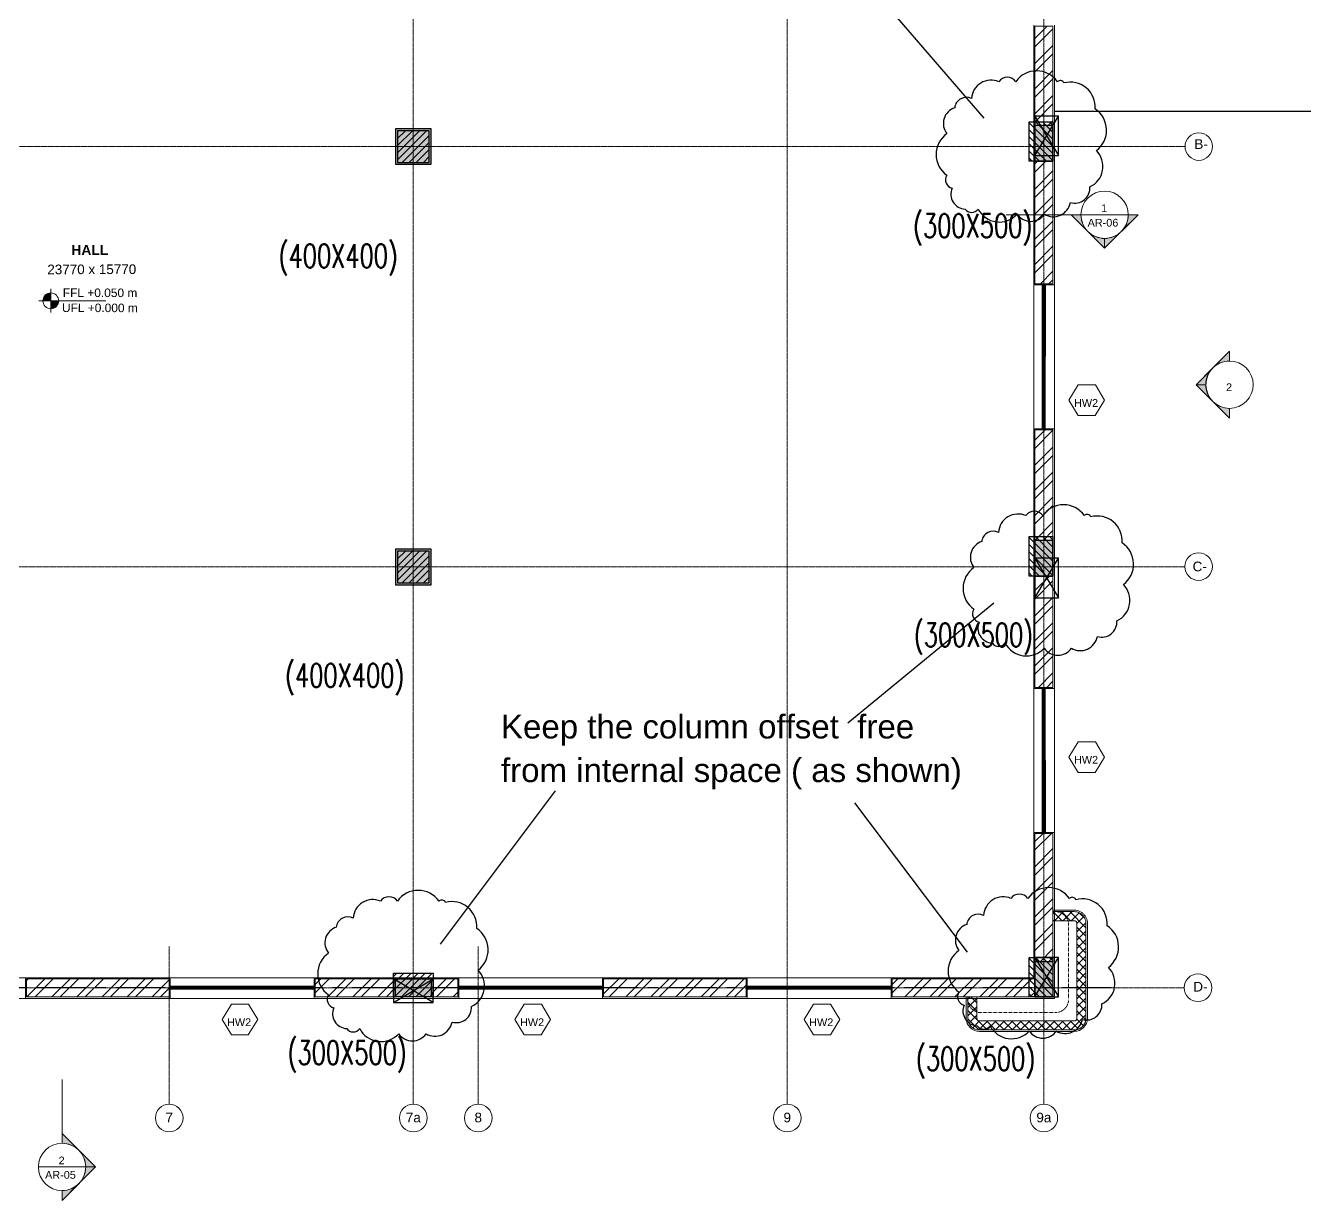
# Model space of a CAD drawing. Header units: millimetres. Extents: x 2659630 to 6742168, y -2425387 to -732288.
# Drawn here: x 3951594 to 3967816, y -1171963 to -1157069 of the extents above; entities that cross this region are included whole.
import ezdxf
from ezdxf.enums import TextEntityAlignment as Align

# ---------------------------------------------------------------- set-up
doc = ezdxf.new("R2010")
doc.units = ezdxf.units.MM
for name, pattern in [('CENTER', [2, 1.25, -0.25, 0.25, -0.25]), ('Grid Line', [22.225, 12.7, -3.175, 3.175, -3.175]), ('Overhead', [3.96875, 2.38125, -1.5875])]:
    doc.linetypes.add(name, pattern=pattern)
for name, color, linetype, lineweight in [('A-ANNO-DIMS', 211, 'Continuous', 9), ('A-AREA-IDEN', 2, 'Continuous', 9), ('A-DETL-THIN', 151, 'Continuous', 18), ('A-FLOR-OVHD', 1, 'Overhead', 18), ('A-GENM', 13, 'Continuous', 18), ('A-GLAZ', 151, 'Continuous', 9), ('A-GLAZ-IDEN', 152, 'Continuous', 9), ('A-GRID-MODE', 80, 'Continuous', 0), ('A-hatch', 253, 'Continuous', 0), ('A-PLASTER', 50, 'Continuous', 0), ('A-WALL', 113, 'Continuous', 9), ('A-WALL-PATT', 111, 'Continuous', 0), ('G-ANNO-DIMS', 111, 'Continuous', 9), ('G-ANNO-SYMB', 111, 'Continuous', 9), ('licensing text', 7, 'Continuous', 5), ('S-GRID', 1, 'Continuous', 9)]:
    doc.layers.add(name, color=color, linetype=linetype, lineweight=lineweight)
for name, color, linetype in [('A-LINE 08', 8, 'Continuous'), ('A-RCC LINE', 6, 'Continuous'), ('REVISION CLOUD', 7, 'Continuous'), ('S-COLUMN', 1, 'Continuous'), ('S-COLUMN HATCH', 8, 'Continuous'), ('S-COLUMN NO', 2, 'Continuous'), ('S-COLUMN SIZES', 2, 'Continuous'), ('S-GRIDE LINE', 8, 'CENTER')]:
    doc.layers.add(name, color=color, linetype=linetype)
doc.layers.get('A-ANNO-DIMS').off()
doc.styles.add('Arial', font='arial.ttf', dxfattribs={"height": 123})
doc.styles.add('Arial_1', font='arial.ttf', dxfattribs={"height": 98.353293})
doc.styles.add('Arial_2', font='arial.ttf', dxfattribs={"height": 121.981135})
doc.styles.add('Arial_5', font='arial.ttf', dxfattribs={"height": 108.188623})
doc.styles.add('Arial_B', font='arialbd.ttf', dxfattribs={"height": 125.853552})
doc.styles.add('ROMANS', font='r.shx', dxfattribs={"width": 0.7})
pattern_1 = [(45, (3771155.87, -1322788.62), (-159.09903, 159.09903), []), (45, (3771261.93, -1322788.62), (-159.09903, 159.09903), [])]

# ---------------------------------------------------------------- blocks, each defined once
blk = doc.blocks.new('WINDW-HW2-1850X2950-PLN')
at = {"layer": 'A-GLAZ'}
for p, q in [((37, 40), (12, 40)), ((37, 0), (12, 0)), ((14, 38), (21, 38)), ((14, 22), (14, 38)), ((21, 22), (14, 22)), ((21, 18), (14, 18)), ((14, 18), (14, 2)), ((14, 2), (21, 2)), ((21, 38), (21, 22)), ((21, 2), (21, 18)), ((23, 35), (23, 10)), ((23, 30), (31, 30)), ((23, 10), (31, 10)), ((25, 34), (24, 34)), ((25, 6), (24, 6)), ((35, 35), (25, 34)), ((25, 32), (25, 34)), ((35, 32), (25, 32)), ((25, 8), (25, 6)), ((35, 8), (25, 8)), ((35, 6), (25, 6)), ((26, 37), (27, 37)), ((26, 4), (27, 4)), ((27, 38), (35, 38)), ((27, 37), (27, 38)), ((27, 37), (35, 37)), ((27, 4), (27, 2)), ((27, 4), (35, 4)), ((27, 2), (35, 2)), ((31, 10), (31, 30)), ((33, 29), (33, 11)), ((33, 29), (35, 29)), ((33, 11), (35, 11)), ((35, 38), (35, 32)), ((35, 29), (35, 25)), ((35, 25), (37, 25)), ((35, 15), (37, 15)), ((35, 11), (35, 15)), ((35, 2), (35, 8)), ((37, 40), (87, 40)), ((37, 0), (37, 40)), ((37, 25), (37, 40)), ((37, 15), (37, 0)), ((87, 0), (37, 0)), ((40, 38), (40, 3)), ((45, 38), (40, 38)), ((40, 3), (45, 3)), ((45, 25), (45, 38)), ((52, 25), (45, 25)), ((45, 15), (52, 15)), ((45, 3), (45, 15)), ((86, 38), (47, 38)), ((47, 38), (47, 28)), ((47, 28), (55, 28)), ((47, 13), (47, 3)), ((55, 13), (47, 13)), ((47, 3), (86, 3)), ((52, 15), (52, 25)), ((55, 28), (55, 13)), ((55, 28), (85, 28)), ((85, 12), (55, 13)), ((85, 28), (95, 27)), ((85, 12), (85, 28)), ((95, 12), (85, 12)), ((95, 29), (86, 38)), ((86, 3), (95, 11)), ((1763, 41), (87, 40)), ((87, 40), (97, 30)), ((87, 15), (87, 25)), ((87, 25), (87, 15)), ((97, 25), (87, 25)), ((87, 15), (97, 15)), ((97, 10), (87, 0)), ((87, 0), (1763, 1)), ((89, 15), (1763, 16)), ((95, 27), (95, 29)), ((95, 11), (95, 12)), ((97, 30), (1753, 31)), ((97, 30), (97, 25)), ((1763, 26), (97, 25)), ((97, 15), (97, 10)), ((97, 10), (1753, 11)), ((1763, 41), (1753, 31)), ((1753, 31), (1753, 26)), ((1753, 26), (1763, 26)), ((1753, 16), (1753, 11)), ((1763, 16), (1753, 16)), ((1753, 11), (1763, 1)), ((1755, 30), (1764, 39)), ((1755, 29), (1755, 30)), ((1765, 29), (1755, 29)), ((1755, 14), (1765, 14)), ((1755, 12), (1755, 14)), ((1764, 4), (1755, 12)), ((1813, 42), (1763, 41)), ((1763, 16), (1763, 26)), ((1763, 26), (1763, 16)), ((1763, 1), (1813, 2)), ((1764, 39), (1803, 39)), ((1803, 4), (1764, 4)), ((1765, 14), (1765, 29)), ((1795, 29), (1765, 29)), ((1765, 14), (1795, 14)), ((1795, 29), (1795, 14)), ((1803, 29), (1795, 29)), ((1795, 14), (1803, 14)), ((1798, 27), (1805, 27)), ((1798, 17), (1798, 27)), ((1805, 17), (1798, 17)), ((1803, 39), (1803, 29)), ((1803, 14), (1803, 4)), ((1805, 39), (1810, 39)), ((1805, 27), (1805, 39)), ((1805, 4), (1805, 17)), ((1810, 4), (1805, 4)), ((1810, 39), (1810, 4)), ((1813, 2), (1813, 42)), ((1813, 41), (1838, 41)), ((1813, 26), (1813, 41)), ((1815, 26), (1813, 26)), ((1815, 17), (1813, 17)), ((1813, 17), (1813, 2)), ((1813, 2), (1838, 2)), ((1815, 39), (1815, 33)), ((1823, 39), (1815, 39)), ((1823, 38), (1815, 38)), ((1815, 36), (1825, 36)), ((1815, 33), (1825, 33)), ((1815, 30), (1815, 26)), ((1817, 30), (1815, 30)), ((1815, 13), (1815, 17)), ((1817, 13), (1815, 13)), ((1815, 10), (1825, 10)), ((1815, 4), (1815, 10)), ((1815, 7), (1825, 7)), ((1823, 5), (1815, 5)), ((1823, 4), (1815, 4)), ((1817, 30), (1817, 13)), ((1819, 12), (1819, 31)), ((1827, 31), (1819, 31)), ((1827, 12), (1819, 12)), ((1823, 38), (1823, 39)), ((1824, 38), (1823, 38)), ((1824, 5), (1823, 5)), ((1823, 5), (1823, 4)), ((1825, 36), (1826, 36)), ((1825, 33), (1825, 36)), ((1825, 10), (1825, 7)), ((1825, 7), (1826, 7)), ((1827, 37), (1827, 12)), ((1829, 39), (1829, 24)), ((1836, 39), (1829, 39)), ((1829, 24), (1836, 24)), ((1829, 19), (1836, 19)), ((1829, 4), (1829, 19)), ((1836, 4), (1829, 4)), ((1836, 24), (1836, 39)), ((1836, 19), (1836, 4))]:
    blk.add_line(p, q, dxfattribs=at)
for centre, start, end in [((24, 36), 4.1038, 288.3263), ((24, 4), 71.6737, 355.8962), ((1826, 38), 251.6737, 175.8962), ((1826, 5), 184.1038, 108.3263)]:
    blk.add_arc(centre, 2, start, end, dxfattribs=at)
blk = doc.blocks.new('Grid - M_Grid Head - Circle-24584-GROUND FLOOR PLAN-01')
at = {"layer": 'A-GRID-MODE'}
blk.add_circle((0, 0), 3.5, dxfattribs=at)
blk = doc.blocks.new('Spot Elevations - M_Spot Elevation - Target Filled-23738-GROUND FLOOR PLAN-01')
at = {"layer": 'G-ANNO-DIMS'}
h = blk.add_hatch(color=256, dxfattribs=at)
edge = h.paths.add_edge_path(flags=0)
edge.add_line((0, 0), (-2, 0))
edge.add_arc((0, 0), 2, 90, 180, ccw=False)
edge.add_line((0, 2), (0, 0))
h = blk.add_hatch(color=256, dxfattribs=at)
edge = h.paths.add_edge_path(flags=0)
edge.add_line((0, 0), (2, 0))
edge.add_arc((0, 0), 2, 270, 360, ccw=False)
edge.add_line((0, -2), (0, 0))
for p, q in [((-3, 0), (14, 0)), ((0, -3), (0, 3))]:
    blk.add_line(p, q, dxfattribs=at)
blk.add_circle((0, 0), 2, dxfattribs=at)
blk = doc.blocks.new('A$C2D2C472C')
at = {"layer": 'A-WALL-PATT'}
h = blk.add_hatch(dxfattribs=at)
h.set_pattern_fill('ANSI37', color=256, scale=600, style=0)
h.set_pattern_definition([(45, (-102930.5, -114895.04), (-53.03301, 53.03301), []), (135, (-102930.5, -114895.04), (-53.03301, -53.03301), [])])
edge = h.paths.add_edge_path()
edge.add_line((945, 1920), (945, 2190))
edge.add_arc((910, 2190), 35, 359.9997, 449.9997)
edge.add_line((910, 2225), (207, 2225))
edge.add_arc((206, 2190), 34.8, 89.6479, 180.3515)
edge.add_line((172, 2190), (172, 990))
edge.add_arc((206, 990), 34.9, 179.8778, 270.1222)
edge.add_line((207, 955), (480, 955))
edge.add_line((480, 955), (480, 840))
edge.add_line((480, 840), (207, 840))
edge.add_arc((206, 990), 150, 192.8759, 270.0054, ccw=False)
edge.add_line((60, 956), (60, 2190))
edge.add_arc((204, 2196), 144, 89.0594, 182.2702, ccw=False)
edge.add_arc((117, -14981489), 14983828, 89.9969678, 89.9996576, ccw=False)
edge.add_arc((910, 2190), 150, 45.0021, 89.9973, ccw=False)
edge.add_arc((910, 2190), 150, -0.0027, 45.0021, ccw=False)
edge.add_line((1060, 2190), (1060, 1920))
edge.add_line((1060, 1920), (945, 1920))
at = {"layer": 'A-DETL-THIN'}
for p, q in [((480, 1920), (480, 1470)), ((710, 1920), (480, 1920))]:
    blk.add_line(p, q, dxfattribs=at)
at = {"layer": 'A-FLOR-OVHD'}
blk.add_lwpolyline([(1060, 1920, 0.457355), (890, 2120), (450, 2120, 0.414214), (280, 1950), (280, 1010, 0.414214), (450, 840), (480, 840), (480, 1920), (1060, 1920)], format="xyb", close=True, dxfattribs=at)
at = {"layer": 'A-GENM'}
for centre, start, end in [((207, 2190, 0), 89.9997, 179.9997), ((207, 990, 0), 179.9997, 192.8569), ((207, 990, 0), 192.8569, 205.714), ((207, 990, 0), 205.714, 218.5711), ((207, 990, 0), 218.5711, 231.4283), ((207, 990, 0), 231.4283, 244.2854), ((207, 990, 0), 244.2854, 269.9997)]:
    blk.add_arc(centre, 170, start, end, dxfattribs=at)
at = {"layer": 'A-PLASTER'}
for p, q in [((910, 2360, 0), (207, 2360, 0)), ((37, 2190, 0), (37, 990, 0)), ((1080, 1920), (1080, 2190, 0)), ((207, 820, 0), (480, 820, 0))]:
    blk.add_line(p, q, dxfattribs=at)
for centre, start, end in [((207, 2190, 0), 90, 180), ((910, 2190, 0), 359.9997, 89.9997), ((207, 990, 0), 180, 192.8571), ((207, 990, 0), 192.8571, 205.7143), ((207, 990, 0), 205.7143, 218.5714), ((207, 990, 0), 218.5714, 231.4286), ((207, 990, 0), 231.4286, 244.2857), ((207, 990, 0), 244.2857, 270)]:
    blk.add_arc(centre, 170, start, end, dxfattribs=at)
at = {"layer": 'A-WALL'}
blk.add_lwpolyline([(945, 1920), (945, 2190, 0.414213), (910, 2225), (207, 2225, 0.417815), (172, 2190), (172, 990, 0.415463), (207, 955), (480, 955), (480, 840), (207, 840, -0.34985), (60, 956), (60, 2190, -0.430724), (207, 2340, -0.000012), (910, 2340, -0.198891), (1016, 2296, -0.198934), (1060, 2190), (1060, 1920)], format="xyb", close=True, dxfattribs=at)
blk = doc.blocks.new('Section - M_Section Head - Filled-1049-GROUND FLOOR PLAN-01')
at = {"layer": 'G-ANNO-SYMB'}
h = blk.add_hatch(color=256, dxfattribs=at)
edge = h.paths.add_edge_path(flags=0)
edge.add_line((-6, 8.49), (-6, 6))
edge.add_arc((-6, 0), 6, 90, 135)
edge.add_line((-10.24, 4.24), (-6, 8.49))
h = blk.add_hatch(color=256, dxfattribs=at)
edge = h.paths.add_edge_path(flags=0)
edge.add_line((-6, 8.49), (-1.76, 4.24))
edge.add_arc((-6, 0), 6, 45, 90)
edge.add_line((-6, 6), (-6, 8.49))
h = blk.add_hatch(color=256, dxfattribs=at)
edge = h.paths.add_edge_path(flags=0)
edge.add_line((-14.49, 0), (-10.24, 4.24))
edge.add_arc((-6, 0), 6, 135, 180)
edge.add_line((-12, 0), (-14.49, 0))
h = blk.add_hatch(color=256, dxfattribs=at)
edge = h.paths.add_edge_path(flags=0)
edge.add_line((2.49, 0), (0, 0))
edge.add_arc((-6, 0), 6, 360, 405)
edge.add_line((-1.76, 4.24), (2.49, 0))
for p, q in [((-6, 8.49), (-14.49, 0)), ((-6, 8.49), (-10.24, 4.24)), ((-6, 8.49), (2.49, 0)), ((-6, 6), (-6, 8.49)), ((-6, 8.49), (-6, 6)), ((-1.76, 4.24), (-6, 8.49)), ((-10.24, 4.24), (-14.49, 0)), ((2.49, 0), (-1.76, 4.24)), ((-12, 0), (-14.49, 0)), ((-14.49, 0), (-12, 0)), ((0, 0), (2.49, 0)), ((0, 0), (2.49, 0))]:
    blk.add_line(p, q, dxfattribs=at)
for start, end in [(360, 180), (135, 180), (90, 135), (45, 90), (360, 45), (180, 360)]:
    blk.add_arc((-6, 0), 6, start, end, dxfattribs=at)
blk = doc.blocks.new('A$C58691ABB')
at = {"layer": 'A-WALL-PATT'}
h = blk.add_hatch(dxfattribs=at)
h.set_pattern_fill('ANSI37', color=256, scale=600, style=0)
h.set_pattern_definition([(45, (0, 0), (-53.033, 53.033), []), (135, (0, 0), (-53.033, -53.033), [])])
edge = h.paths.add_edge_path()
edge.add_arc((1478, 739), 35, 270, 340.2721, ccw=False)
edge.add_line((1478, 704), (280, 704))
edge.add_arc((280, 739), 34.4, 179.0016, 270.999, ccw=False)
edge.add_line((245, 739), (245, 1009))
edge.add_line((245, 1009), (130, 1009))
edge.add_line((130, 1009), (130, 759))
edge.add_arc((281, 741), 152, 173.1849, 269.6626)
edge.add_line((280, 589), (1478, 589))
edge.add_arc((1480, 737), 148, 269.2941, 363.5102)
edge.add_line((1628, 746), (1628, 1959))
edge.add_arc((1477, 1936), 153, 8.6483, 85.778)
edge.add_line((1488, 2089), (1208, 2089))
edge.add_line((1208, 2089), (1208, 2109))
edge.add_line((1208, 2109), (1208, 1974))
edge.add_line((1208, 1974), (1486, 1973))
edge.add_arc((1478, 1939), 35, 2.7749, 77.2302, ccw=False)
edge.add_line((1513, 1941), (1513, 759))
edge.add_arc((1378, 752), 135, -10.4603, 3.0704, ccw=False)
at = {"layer": 'A-FLOR-OVHD'}
blk.add_lwpolyline([(128, 1009, 0.457418), (298, 809), (1238, 809, 0.414214), (1408, 979), (1408, 1919, 0.414214), (1238, 2089), (1208, 2089), (1208, 1009), (128, 1009)], format="xyb", close=True, dxfattribs=at)
at = {"layer": 'A-GENM'}
for p, q in [((1208, 2089), (1478, 2089)), ((1628, 1939), (1628, 739)), ((128, 759), (128, 1009)), ((1478, 589), (278, 589))]:
    blk.add_line(p, q, dxfattribs=at)
for centre, start, end in [((1478, 1939), 77.1429, 90), ((1478, 1939), 64.2857, 77.1429), ((1478, 1939), 51.4286, 64.2857), ((1478, 1939), 38.5714, 51.4286), ((1478, 1939), 25.7143, 38.5714), ((1478, 1939), 12.8571, 25.7143), ((1478, 1939), 0, 12.8571), ((278, 739), 180, 270), ((1478, 739), 320.0031, 330), ((1478, 739), 330.0013, 340), ((1478, 739), 340.0007, 350), ((1478, 739), 350.0014, 360), ((1478, 739), 270, 280), ((1478, 739), 280.0014, 290), ((1478, 739), 290.0007, 300), ((1478, 739), 300.0014, 310), ((1478, 739), 310.0037, 320)]:
    blk.add_arc(centre, 150, start, end, dxfattribs=at)
at = {"layer": 'A-PLASTER'}
for p, q in [((1208, 2109), (1208, 2089)), ((1478, 2109), (1208, 2109)), ((1648, 739), (1648, 1939)), ((128, 1009), (108, 1009)), ((108, 1009), (108, 739)), ((278, 569), (1478, 569))]:
    blk.add_line(p, q, dxfattribs=at)
for centre, start, end in [((1478, 1939), 64.2857, 90), ((1478, 1939), 51.4286, 64.2857), ((1478, 1939), 38.5714, 51.4286), ((1478, 1939), 25.7143, 38.5714), ((1478, 1939), 12.8571, 25.7143), ((1478, 1939), 0, 12.8571), ((278, 739), 180, 270), ((1478, 739), 270, 360)]:
    blk.add_arc(centre, 170, start, end, dxfattribs=at)
at = {"layer": 'A-WALL'}
for p, q in [((1478, 2089), (1208, 2089)), ((1208, 2089), (1208, 1974)), ((1208, 1974), (1478, 1974)), ((1513, 1939), (1513, 739)), ((1628, 739), (1628, 1939)), ((243, 1009), (128, 1009)), ((128, 1009), (128, 739)), ((243, 739), (243, 1009)), ((1478, 704), (278, 704)), ((278, 589), (1478, 589))]:
    blk.add_line(p, q, dxfattribs=at)
for centre, radius, start, end in [((1478, 1939), 150, 64.2857, 90), ((1478, 1939), 35, 0, 90), ((1478, 1939), 150, 51.4286, 64.2857), ((1478, 1939), 150, 38.5714, 51.4286), ((1478, 1939), 150, 25.7143, 38.5714), ((1478, 1939), 150, 12.8571, 25.7143), ((1478, 1939), 150, 360, 12.8571), ((278, 739), 150, 180, 270), ((278, 739), 35, 180, 270), ((1478, 739), 150, 270, 360), ((1478, 739), 35, 270, 360)]:
    blk.add_arc(centre, radius, start, end, dxfattribs=at)
blk = doc.blocks.new('A$C060F379A')
at = {"layer": 'S-COLUMN HATCH', "true_color": 0x939598}
h = blk.add_hatch(dxfattribs=at)
h.set_pattern_fill('ANSI31', color=252, scale=20, angle=180)
h.set_pattern_definition([(225, (-3634221.093, 877620.256), (44.9012806, -44.9012806), [])])
h.paths.add_polyline_path([(23106, 13160), (22706, 13160), (22706, 12760), (23106, 12760)])
h = blk.add_hatch(dxfattribs=at)
h.set_pattern_fill('ANSI31', color=252, scale=20, angle=270)
h.set_pattern_definition([(315, (-843910.84, -3637541.33), (44.9012806, 44.9012806), [])])
h.paths.add_polyline_path([(30719, 12775), (30719, 13275), (31019, 13275), (31019, 12775)])
h = blk.add_hatch(dxfattribs=at)
h.set_pattern_fill('ANSI31', color=252, scale=20, angle=270)
h.set_pattern_definition([(315, (-843910.85, -3642801.33), (44.9012806, 44.9012806), [])])
h.paths.add_polyline_path([(30719, 7515), (30719, 8015), (31019, 8015), (31019, 7515)])
h = blk.add_hatch(dxfattribs=at)
h.set_pattern_fill('ANSI31', color=252, scale=20, angle=180)
h.set_pattern_definition([(225, (-3634221.093, 872290.256), (44.9012806, -44.9012806), [])])
h.paths.add_polyline_path([(23106, 7830), (22706, 7830), (22706, 7430), (23106, 7430)])
h = blk.add_hatch(dxfattribs=at)
h.set_pattern_fill('ANSI31', color=252, scale=20, angle=270)
h.set_pattern_definition([(315, (-843910.85, -3648136.33), (44.9012806, 44.9012806), [])])
h.paths.add_polyline_path([(30719, 2180), (30719, 2680), (31019, 2680), (31019, 2180)])
h = blk.add_hatch(dxfattribs=at)
h.set_pattern_fill('ANSI31', color=252, scale=20, angle=180)
h.set_pattern_definition([(225, (-3627660.814, 877110.54), (44.9012806, -44.9012806), [])])
h.paths.add_polyline_path([(22656, 2480), (23156, 2480), (23156, 2180), (22656, 2180)])
at = {"layer": 'S-COLUMN', "color": 1}
for points in [[(23106, 13160), (22706, 13160), (22706, 12760), (23106, 12760)], [(30719, 12775), (30719, 13275), (31019, 13275), (31019, 12775)], [(30719, 7515), (30719, 8015), (31019, 8015), (31019, 7515)], [(23106, 7830), (22706, 7830), (22706, 7430), (23106, 7430)], [(30719, 2180), (30719, 2680), (31019, 2680), (31019, 2180)], [(22656, 2480), (23156, 2480), (23156, 2180), (22656, 2180)]]:
    blk.add_lwpolyline(points, close=True, dxfattribs=at)
at = {"layer": 'S-GRIDE LINE', "ltscale": 500}
blk.add_line((31757, 2295), (820, 2295), dxfattribs=at)
at = {"layer": 'S-COLUMN SIZES', "lineweight": -2, "style": 'ROMANS', "width": 0.7}
for s, p in [('(300X500)', (30002, 11956, 0)), ('(400X400)', (21954, 11574, 0)), ('(300X500)', (30012, 6769, 0)), ('(400X400)', (22036, 6255, 0)), ('(300X500)', (22067, 1473, 0)), ('(300X500)', (30039, 1395, 0))]:
    blk.add_text(s, height=300, dxfattribs=at).set_placement(p, align=Align.MIDDLE_CENTER)

msp = doc.modelspace()

# ---------------------------------------------------------------- hatches: boundary and pattern name
at = {"layer": 'A-hatch', "true_color": 0x939598}
h = msp.add_hatch(color=252, dxfattribs=at)
h.dxf.hatch_style = 1
h.paths.add_polyline_path([(3956737.255, -1158377.246), (3956287.258, -1158377.245), (3956287.257, -1158827.245), (3956737.254, -1158827.247)])
h = msp.add_hatch(color=252, dxfattribs=at)
h.dxf.hatch_style = 1
h.paths.add_polyline_path([(3964625.637, -1158337.247), (3964395.637, -1158337.246), (3964395.634, -1158787.246), (3964515.634, -1158787.247), (3964625.634, -1158787.247)])
h = msp.add_hatch(color=252, dxfattribs=at)
h.dxf.hatch_style = 1
h.paths.add_polyline_path([(3964625.646, -1163597.248), (3964395.646, -1163597.247), (3964395.644, -1164047.247), (3964515.644, -1164047.247), (3964625.644, -1164047.248)])
h = msp.add_hatch(color=252, dxfattribs=at)
h.dxf.hatch_style = 1
h.paths.add_polyline_path([(3956737.255, -1163707.246), (3956287.258, -1163707.245), (3956287.257, -1164157.245), (3956737.254, -1164157.247)])
h = msp.add_hatch(color=252, dxfattribs=at)
h.dxf.hatch_style = 1
h.paths.add_polyline_path([(3964625.607, -1168932.255), (3964395.607, -1168932.254), (3964395.604, -1169382.254), (3964515.604, -1169382.254), (3964625.604, -1169382.255)])
h = msp.add_hatch(color=252, dxfattribs=at)
h.dxf.hatch_style = 1
h.paths.add_polyline_path([(3956287.256, -1169382.207), (3956737.254, -1169382.21), (3956737.255, -1169152.246), (3956287.257, -1169152.245)])
at = {"layer": 'A-WALL-PATT'}
h = msp.add_hatch(dxfattribs=at)
h.set_pattern_fill('ANSI32', color=256, scale=600, angle=360, style=0)
h.set_pattern_definition(pattern_1)
h.paths.add_polyline_path([(3964625.637, -1158337.247), (3964625.637, -1158389.537), (3964625.646, -1158389.537), (3964625.646, -1157074.745), (3964395.646, -1157074.745), (3964395.646, -1158337.247)])
h = msp.add_hatch(dxfattribs=at)
h.set_pattern_fill('ANSI32', color=256, scale=600, angle=360, style=0)
h.set_pattern_definition(pattern_1)
h.paths.add_polyline_path([(3964625.642, -1158787.246), (3964395.642, -1158787.246), (3964395.646, -1159467.441), (3964625.646, -1159467.441)])
h = msp.add_hatch(dxfattribs=at)
h.set_pattern_fill('ANSI32', color=256, scale=600, angle=360, style=0)
h.set_pattern_definition(pattern_1)
h.paths.add_polyline_path([(3964395.646, -1160342.245), (3964625.646, -1160342.245), (3964625.646, -1159467.441), (3964395.646, -1159467.441)])
h.paths.add_polyline_path([(3964625.646, -1162192.245), (3964395.646, -1162192.245), (3964395.646, -1163719.537), (3964395.656, -1163719.537), (3964395.656, -1163597.248), (3964625.646, -1163597.248)])
h = msp.add_hatch(dxfattribs=at)
h.set_pattern_fill('ANSI32', color=256, scale=600, angle=360, style=0)
h.set_pattern_definition(pattern_1)
h.paths.add_polyline_path([(3964395.646, -1165459.746), (3964625.646, -1165459.746), (3964625.651, -1164047.247), (3964395.651, -1164047.247)])
h = msp.add_hatch(dxfattribs=at)
h.set_pattern_fill('ANSI32', color=256, scale=600, angle=360, style=0)
h.set_pattern_definition(pattern_1)
h.paths.add_polyline_path([(3964625.646, -1167309.746), (3964395.646, -1167309.746), (3964395.646, -1168932.254), (3964625.646, -1168932.254)])
h = msp.add_hatch(dxfattribs=at)
h.set_pattern_fill('ANSI32', color=256, scale=600, angle=360, style=0)
h.set_pattern_definition(pattern_1)
h.paths.add_polyline_path([(3953415.646, -1169152.246), (3953415.646, -1169382.246), (3951605.646, -1169382.246), (3951605.646, -1169152.246)])
h = msp.add_hatch(dxfattribs=at)
h.set_pattern_fill('ANSI32', color=256, scale=600, angle=360, style=0)
h.set_pattern_definition(pattern_1)
h.paths.add_polyline_path([(3955265.646, -1169152.246), (3955265.646, -1169382.246), (3956287.256, -1169382.246), (3956287.256, -1169152.246)])
h = msp.add_hatch(dxfattribs=at)
h.set_pattern_fill('ANSI32', color=256, scale=600, angle=360, style=0)
h.set_pattern_definition(pattern_1)
h.paths.add_polyline_path([(3957075.646, -1169382.246), (3957075.646, -1169152.246), (3956737.255, -1169152.246), (3956737.255, -1169382.246)])
h = msp.add_hatch(dxfattribs=at)
h.set_pattern_fill('ANSI32', color=256, scale=600, angle=360, style=0)
h.set_pattern_definition([(45, (3836985.15, -1269967.37), (-159.09903, 159.09903), []), (45, (3837091.21, -1269967.37), (-159.09903, 159.09903), [])])
h.paths.add_polyline_path([(3960735.646, -1169382.246), (3960735.646, -1169152.246), (3958925.646, -1169152.246), (3958925.646, -1169382.246)])
h = msp.add_hatch(dxfattribs=at)
h.set_pattern_fill('ANSI32', color=256, scale=600, angle=360, style=0)
h.set_pattern_definition(pattern_1)
h.paths.add_polyline_path([(3962585.646, -1169152.246), (3962585.646, -1169382.246), (3964395.61, -1169382.246), (3964395.61, -1169152.246)])

# ---------------------------------------------------------------- linework, layer by layer
at = {"layer": 'A-DETL-THIN'}
for p, q in [((3964383.646, -1160354.246), (3964383.646, -1162180.245)), ((3964645.646, -1160354.244), (3964645.646, -1162180.245)), ((3964383.646, -1167297.746), (3964383.646, -1165471.745)), ((3964645.646, -1167297.748), (3964645.646, -1165471.746)), ((3951593.646, -1169140.246), (3949767.646, -1169140.246)), ((3955253.646, -1169140.246), (3953427.646, -1169140.246)), ((3957087.646, -1169140.246), (3958913.646, -1169140.246)), ((3962573.646, -1169140.246), (3960747.646, -1169140.246)), ((3951593.646, -1169402.246), (3949767.646, -1169402.246)), ((3955253.646, -1169402.246), (3953427.646, -1169402.246)), ((3957087.646, -1169402.246), (3958913.646, -1169402.246)), ((3962573.646, -1169402.246), (3960747.646, -1169402.246))]:
    msp.add_line(p, q, dxfattribs=at)
at = {"layer": 'A-GLAZ-IDEN'}
for points in [[(3965162.141, -1162013.707), (3964947.423, -1162013.707), (3964829.416, -1161818.815), (3964947.423, -1161623.924), (3965163.734, -1161623.924), (3965281.741, -1161818.815), (3965162.141, -1162013.707)], [(3965162.141, -1166537.488), (3964947.423, -1166537.488), (3964829.416, -1166342.596), (3964947.423, -1166147.705), (3965163.734, -1166147.705), (3965281.741, -1166342.596), (3965162.141, -1166537.488)], [(3954418.464, -1169865.253), (3954203.746, -1169865.253), (3954085.74, -1169670.362), (3954203.746, -1169475.471), (3954420.058, -1169475.471), (3954538.064, -1169670.362), (3954418.464, -1169865.253)], [(3958134.616, -1169865.253), (3957919.898, -1169865.253), (3957801.891, -1169670.362), (3957919.898, -1169475.471), (3958136.209, -1169475.471), (3958254.215, -1169670.362), (3958134.616, -1169865.253)], [(3961802.821, -1169865.253), (3961588.103, -1169865.253), (3961470.096, -1169670.362), (3961588.103, -1169475.471), (3961804.414, -1169475.471), (3961922.42, -1169670.362), (3961802.821, -1169865.253)]]:
    msp.add_lwpolyline(points, close=True, dxfattribs=at)
at = {"layer": 'A-LINE 08'}
msp.add_line((3964645.646, -1158152.575), (3988290.527, -1158152.694), dxfattribs=at)
at = {"layer": 'A-PLASTER'}
for p, q in [((3964383.646, -1160354.245), (3964383.646, -1157062.745)), ((3964645.646, -1160354.245), (3964645.646, -1157062.745)), ((3964383.646, -1160354.245), (3964645.646, -1160354.245)), ((3964383.646, -1165471.746), (3964383.646, -1162180.245)), ((3964383.646, -1162180.245), (3964645.646, -1162180.245)), ((3964645.646, -1165471.746), (3964645.646, -1162180.245)), ((3964383.646, -1165471.746), (3964645.646, -1165471.746)), ((3964383.646, -1169140.246), (3964383.646, -1167277.747)), ((3964383.646, -1167297.746), (3964645.646, -1167297.746)), ((3964645.646, -1169402.246), (3964645.646, -1167277.747)), ((3951593.646, -1169140.246), (3951593.646, -1169402.246)), ((3951593.646, -1169140.246), (3953427.646, -1169140.246)), ((3953427.646, -1169140.246), (3953427.646, -1169402.246)), ((3957087.646, -1169140.246), (3955253.646, -1169140.246)), ((3955253.646, -1169140.246), (3955253.646, -1169402.246)), ((3957087.646, -1169140.246), (3957087.646, -1169402.246)), ((3958913.646, -1169140.246), (3958913.646, -1169402.246)), ((3960747.646, -1169140.246), (3958913.646, -1169140.246)), ((3960747.646, -1169140.246), (3960747.646, -1169402.246)), ((3962573.646, -1169140.246), (3962573.646, -1169402.246)), ((3964383.646, -1169140.246), (3962573.646, -1169140.246)), ((3951593.646, -1169402.246), (3953427.646, -1169402.246)), ((3957087.646, -1169402.246), (3955253.646, -1169402.246)), ((3960747.646, -1169402.246), (3958913.646, -1169402.246)), ((3964645.646, -1169402.246), (3962573.646, -1169402.246))]:
    msp.add_line(p, q, dxfattribs=at)
at = {"layer": 'A-RCC LINE'}
for points in [[(3956737.255, -1158377.246), (3956287.255, -1158377.246), (3956287.255, -1158827.246), (3956737.255, -1158827.246)], [(3964625.637, -1158337.247), (3964395.646, -1158337.247), (3964395.646, -1158787.246), (3964625.637, -1158787.246)], [(3964625.646, -1163597.248), (3964395.656, -1163597.248), (3964395.656, -1164047.247), (3964625.646, -1164047.247)], [(3956737.255, -1163707.246), (3956287.255, -1163707.246), (3956287.255, -1164157.246), (3956737.255, -1164157.246)], [(3964395.61, -1168932.254), (3964625.646, -1168932.254), (3964625.646, -1169382.246), (3964395.61, -1169382.246)], [(3956287.256, -1169152.246), (3956737.255, -1169152.246), (3956737.255, -1169382.248), (3956287.256, -1169382.248)]]:
    msp.add_lwpolyline(points, close=True, dxfattribs=at)
at = {"layer": 'A-WALL'}
for p, q in [((3964395.646, -1160342.245), (3964395.646, -1157074.745)), ((3964625.646, -1157074.745), (3964395.646, -1157074.745)), ((3964625.646, -1160342.245), (3964625.646, -1157074.745)), ((3964395.646, -1160342.245), (3964625.646, -1160342.245)), ((3964395.646, -1165459.746), (3964395.646, -1162192.245)), ((3964395.646, -1162192.245), (3964625.646, -1162192.245)), ((3964625.646, -1165459.746), (3964625.646, -1162192.245)), ((3964395.646, -1165459.746), (3964625.646, -1165459.746)), ((3964395.646, -1169152.246), (3964395.646, -1167309.746)), ((3964395.646, -1167309.746), (3964625.646, -1167309.746)), ((3964625.646, -1169382.246), (3964625.646, -1167309.746)), ((3951605.646, -1169152.246), (3951605.646, -1169382.246)), ((3951605.646, -1169152.246), (3951605.646, -1169382.246)), ((3951605.646, -1169152.246), (3953415.646, -1169152.246)), ((3953415.646, -1169382.246), (3953415.646, -1169152.246)), ((3957075.646, -1169152.246), (3955265.646, -1169152.246)), ((3955265.646, -1169382.246), (3955265.646, -1169152.246)), ((3957075.646, -1169152.246), (3957075.646, -1169382.246)), ((3958925.646, -1169152.246), (3958925.646, -1169382.246)), ((3960735.646, -1169152.246), (3958925.646, -1169152.246)), ((3960735.646, -1169152.246), (3960735.646, -1169382.246)), ((3962585.646, -1169152.246), (3962585.646, -1169382.246)), ((3964395.646, -1169152.246), (3962585.646, -1169152.246)), ((3951605.646, -1169382.246), (3953415.646, -1169382.246)), ((3957075.646, -1169382.246), (3955265.646, -1169382.246)), ((3960735.646, -1169382.246), (3958925.646, -1169382.246)), ((3964625.646, -1169382.246), (3962585.646, -1169382.246))]:
    msp.add_line(p, q, dxfattribs=at)
at = {"layer": 'G-ANNO-SYMB'}
for p, q in [((3964981.162, -1159467.441), (3964032.571, -1159467.441)), ((3964981.162, -1159467.441), (3965581.162, -1159467.441)), ((3952056.646, -1171238.864), (3952056.646, -1170429.335)), ((3951756.646, -1171538.864), (3952356.646, -1171538.864))]:
    msp.add_line(p, q, dxfattribs=at)
at = {"layer": 'REVISION CLOUD', "ltscale": 2500}
for p, q in [((3964395.646, -1158217.348), (3964695.649, -1158717.246)), ((3964395.646, -1158717.246), (3964695.649, -1158217.349)), ((3964395.656, -1164322.144), (3964695.659, -1163822.247)), ((3964395.656, -1163822.247), (3964695.659, -1164322.144)), ((3964395.656, -1168882.348), (3964695.659, -1169382.246)), ((3964395.656, -1169382.246), (3964695.659, -1168882.349)), ((3956762.149, -1169452.246), (3956262.251, -1169152.244)), ((3956262.251, -1169452.246), (3956762.149, -1169152.244))]:
    msp.add_line(p, q, dxfattribs=at)
for points in [[(3963753.502, -1158243.784), (3962009.814, -1156220.908)], [(3963874.308, -1164392.719), (3962024.319, -1165913.249)], [(3956856.559, -1168713.448), (3958315.122, -1166772.324)], [(3963542.231, -1168816.927), (3962112.039, -1166922.73)]]:
    msp.add_lwpolyline(points, dxfattribs=at)
for points in [[(3963593.927, -1157993.945, 0.52056705), (3963379.529, -1158109.308, 0.52056705), (3963280.581, -1158438.916, 0.52056705), (3963280.581, -1158966.294, 0.52056705), (3963280.581, -1158966.294, 0.52056705), (3963346.553, -1159131.098, 0.52056705), (3963511.473, -1159394.783, 0.52056705), (3963676.392, -1159394.783, 0.52056705), (3964171.151, -1159460.706, 0.52056705), (3964517.483, -1159460.706, 0.52056705), (3964847.322, -1159312.381, 0.52056705), (3965094.697, -1159114.615, 0.52056705), (3965177.161, -1158653.165, 0.52056705), (3965160.668, -1158125.791, 0.52056705), (3965160.668, -1158125.791, 0.52056705), (3965160.668, -1158125.791, 0.52056705), (3964764.857, -1157796.179, 0.52056705), (3964764.857, -1157796.179, 0.52056705), (3964682.403, -1157779.7, 0.52056705), (3964154.658, -1157779.7, 0.52056705), (3964154.658, -1157779.7, 0.52056705), (3963940.259, -1157779.7, 0.52056705), (3963593.927, -1157993.945)], [(3963936.543, -1163495.022, 0.52056705), (3963722.145, -1163610.386, 0.52056705), (3963623.197, -1163939.994, 0.52056705), (3963623.197, -1164467.372, 0.52056705), (3963623.197, -1164467.372, 0.52056705), (3963689.169, -1164632.176, 0.52056705), (3963854.089, -1164895.86, 0.52056705), (3964019.008, -1164895.86, 0.52056705), (3964513.767, -1164961.784, 0.52056705), (3964860.099, -1164961.784, 0.52056705), (3965189.938, -1164813.458, 0.52056705), (3965437.313, -1164615.693, 0.52056705), (3965519.777, -1164154.242, 0.52056705), (3965503.284, -1163626.869, 0.52056705), (3965503.284, -1163626.869, 0.52056705), (3965503.284, -1163626.869, 0.52056705), (3965107.473, -1163297.256, 0.52056705), (3965107.473, -1163297.256, 0.52056705), (3965025.019, -1163280.778, 0.52056705), (3964497.274, -1163280.778, 0.52056705), (3964497.274, -1163280.778, 0.52056705), (3964282.875, -1163280.778, 0.52056705), (3963936.543, -1163495.022)], [(3963746.6, -1168349.111, 0.52056705), (3963532.201, -1168464.474, 0.52056705), (3963433.253, -1168794.082, 0.52056705), (3963433.253, -1169321.46, 0.52056705), (3963433.253, -1169321.46, 0.52056705), (3963499.225, -1169486.264, 0.52056705), (3963664.145, -1169749.949, 0.52056705), (3963829.064, -1169749.949, 0.52056705), (3964323.823, -1169815.872, 0.52056705), (3964670.155, -1169815.872, 0.52056705), (3964999.994, -1169667.547, 0.52056705), (3965247.369, -1169469.781, 0.52056705), (3965329.834, -1169008.331, 0.52056705), (3965313.341, -1168480.957, 0.52056705), (3965313.341, -1168480.957, 0.52056705), (3965313.341, -1168480.957, 0.52056705), (3964917.53, -1168151.345, 0.52056705), (3964917.53, -1168151.345, 0.52056705), (3964835.075, -1168134.866, 0.52056705), (3964307.33, -1168134.866, 0.52056705), (3964307.33, -1168134.866, 0.52056705), (3964092.932, -1168134.866, 0.52056705), (3963746.6, -1168349.111)], [(3955749.643, -1168383.622, 0.52056705), (3955535.244, -1168498.986, 0.52056705), (3955436.296, -1168828.594, 0.52056705), (3955436.296, -1169355.972, 0.52056705), (3955436.296, -1169355.972, 0.52056705), (3955502.268, -1169520.776, 0.52056705), (3955667.188, -1169784.46, 0.52056705), (3955832.107, -1169784.46, 0.52056705), (3956326.866, -1169850.384, 0.52056705), (3956673.198, -1169850.384, 0.52056705), (3957003.037, -1169702.058, 0.52056705), (3957250.412, -1169504.293, 0.52056705), (3957332.877, -1169042.842, 0.52056705), (3957316.384, -1168515.469, 0.52056705), (3957316.384, -1168515.469, 0.52056705), (3957316.384, -1168515.469, 0.52056705), (3956920.573, -1168185.857, 0.52056705), (3956920.573, -1168185.857, 0.52056705), (3956838.118, -1168169.378, 0.52056705), (3956310.373, -1168169.378, 0.52056705), (3956310.373, -1168169.378, 0.52056705), (3956095.975, -1168169.378, 0.52056705), (3955749.643, -1168383.622)]]:
    msp.add_lwpolyline(points, format="xyb", dxfattribs=at)
for points in [[(3964695.649, -1158217.348), (3964395.646, -1158217.348), (3964395.646, -1158717.246), (3964695.649, -1158717.246)], [(3964695.659, -1163822.247), (3964395.656, -1163822.247), (3964395.656, -1164322.144), (3964695.659, -1164322.144)], [(3964695.659, -1168882.348), (3964395.656, -1168882.348), (3964395.656, -1169382.246), (3964695.659, -1169382.246)], [(3956262.251, -1169152.244), (3956262.251, -1169452.246), (3956762.149, -1169452.246), (3956762.149, -1169152.244)]]:
    msp.add_lwpolyline(points, close=True, dxfattribs=at)
at = {"layer": 'S-GRID', "linetype": 'Grid Line'}
for p, q in [((3961255.646, -1170742.971), (3961255.646, -1131087.559)), ((3956512.255, -1170742.971), (3956512.255, -1148302.95)), ((3934426.02, -1158602.246), (3966301.251, -1158602.246)), ((3966298.573, -1163932.246), (3934426.02, -1163932.246)), ((3953415.646, -1170742.971), (3953415.646, -1168742.971)), ((3957335.646, -1170742.971), (3957335.646, -1168742.971)), ((3966291.26, -1169267.246), (3934426.02, -1169267.246))]:
    msp.add_line(p, q, dxfattribs=at)

# ---------------------------------------------------------------- block references
at = {"layer": 'A-ANNO-DIMS', "xscale": -1}
msp.add_blockref('A$C2D2C472C', (3965105.646, -1155072.224), dxfattribs=at)
for p, rotation in [((3964489.074, -1162192.245), 270), ((3953415.647, -1169245.643), 180), ((3960735.647, -1169245.603), 180)]:
    msp.add_blockref('WINDW-HW2-1850X2950-PLN', p, dxfattribs=dict(at, rotation=rotation))
at = {"layer": 'A-ANNO-DIMS'}
for p, rotation in [((3964489.074, -1165459.745), 270), ((3958925.645, -1169245.603), 180)]:
    msp.add_blockref('WINDW-HW2-1850X2950-PLN', p, dxfattribs=dict(at, rotation=rotation))
msp.add_blockref('A$C58691ABB', (3963417.176, -1170391.349), dxfattribs=at)
at = {"layer": 'A-GRID-MODE', "xscale": 49.99999999999998, "yscale": 49.99999999999998, "zscale": 49.99999999999998, "rotation": 180}
for p in [(3966473.502, -1163927.246), (3966466.26, -1169267.283), (3953415.646, -1170917.971), (3956512.255, -1170917.971), (3957335.646, -1170917.971), (3961255.646, -1170917.971), (3964510.646, -1170917.971)]:
    msp.add_blockref('Grid - M_Grid Head - Circle-24584-GROUND FLOOR PLAN-01', p, dxfattribs=at)
at = {"layer": 'G-ANNO-DIMS', "xscale": 49.99999999999999, "yscale": 49.99999999999999, "zscale": 49.99999999999999, "rotation": 359.8685894492955}
msp.add_blockref('Spot Elevations - M_Spot Elevation - Target Filled-23738-GROUND FLOOR PLAN-01', (3951913.499, -1160557.864), dxfattribs=at)
at = {"layer": 'G-ANNO-SYMB', "yscale": 49.99999999999998, "zscale": 49.99999999999998}
for p, xscale, rotation in [((3965581.162, -1159467.441), -49.99999999999998, 180), ((3966865.737, -1161321.208), 49.99999999999998, 90), ((3952056.646, -1171838.864), 49.99999999999998, 270)]:
    msp.add_blockref('Section - M_Section Head - Filled-1049-GROUND FLOOR PLAN-01', p, dxfattribs=dict(at, xscale=xscale, rotation=rotation))

# ---------------------------------------------------------------- texts
at = {"layer": 'A-AREA-IDEN', "attachment_point": 2, "rotation": 0.1314106, "line_spacing_factor": 0.938532}
for s, insert, char_height, width, style in [('HALL', (3952408.251, -1159850.594), 125.8536, 1345.94379, 'Arial_B'), ('23770 x 15770', (3952433.129, -1160097.675), 121.98114, 1119.1875, 'Arial_2')]:
    msp.add_mtext(s, dxfattribs=dict(at, insert=insert, char_height=char_height, width=width, style=style))
at = {"layer": 'A-GLAZ-IDEN', "char_height": 98.3533, "width": 244.8, "attachment_point": 8, "line_spacing_factor": 0.938532, "style": 'Arial_1'}
for insert in [(3965046.083, -1161902.415), (3965046.083, -1166426.196), (3954302.406, -1169753.962), (3958018.558, -1169753.962), (3961686.763, -1169753.962)]:
    msp.add_mtext('HW2', dxfattribs=dict(at, insert=insert))
at = {"layer": 'A-GRID-MODE', "style": 'Arial'}
for s, p in [('C-', (3966397.157, -1163987.335)), ('D-', (3966405.604, -1169315.431))]:
    msp.add_text(s, height=122.9416, dxfattribs=at).set_placement(p)
at = {"layer": 'A-GRID-MODE', "insert": (3966505.64, -1158509.49), "char_height": 122.9416, "width": 114, "attachment_point": 2, "line_spacing_factor": 0.938532, "style": 'Arial', "bg_fill": 3, "box_fill_scale": 1.25, "bg_fill_color": 0, "bg_fill_transparency": 0}
msp.add_mtext('B-', dxfattribs=at)
at = {"layer": 'G-ANNO-DIMS', "char_height": 108.18862, "attachment_point": 1, "rotation": 359.8685894, "line_spacing_factor": 0.938532, "style": 'Arial_5'}
for s, insert, width in [('FFL +0.050 m', (3952066.224, -1160400.857), 1020.32652), ('UFL +0.000 m', (3952055.441, -1160591.995), 1040.12588)]:
    msp.add_mtext(s, dxfattribs=dict(at, insert=insert, width=width))
at = {"layer": 'G-ANNO-SYMB', "line_spacing_factor": 0.938532, "style": 'Arial_1'}
for s, insert, char_height, width, attachment_point in [('1', (3965275.333, -1159335.767), 98.353, 91.19402, 2), ('AR-06', (3965260.588, -1159518.73), 98.3533, 891.72152, 2), ('2', (3966859.908, -1161703.144), 98.353, 91.19402, 8), ('2', (3952050.816, -1171407.19), 98.353, 91.19402, 2), ('AR-05', (3952036.072, -1171590.154), 98.3533, 891.72152, 2)]:
    msp.add_mtext(s, dxfattribs=dict(at, insert=insert, char_height=char_height, width=width, attachment_point=attachment_point))
at = {"layer": 'licensing text', "style": 'Arial'}
for s, p in [('Keep the column offset  free ', (3957624.129, -1166106.543)), ('from internal space ( as shown)', (3957624.129, -1166659.473))]:
    msp.add_text(s, height=300, rotation=359.999975, dxfattribs=at).set_placement(p)

# ---------------------------------------------------------------- next in the draw order: block references
at = {"layer": 'A-GRID-MODE', "xscale": 49.99999999999998, "yscale": 49.99999999999998, "zscale": 49.99999999999998, "rotation": 180}
msp.add_blockref('Grid - M_Grid Head - Circle-24584-GROUND FLOOR PLAN-01', (3966476.251, -1158602.246), dxfattribs=at)

# ---------------------------------------------------------------- next in the draw order: texts
at = {"layer": 'A-GRID-MODE', "width": 114, "attachment_point": 2, "line_spacing_factor": 0.938532, "style": 'Arial', "bg_fill": 3, "box_fill_scale": 1.25, "bg_fill_color": 0, "bg_fill_transparency": 0}
for s, insert, char_height in [('7', (3953415.707, -1170850.47), 122.942), ('7a', (3956512.317, -1170850.47), 122.9416), ('8', (3957335.707, -1170850.47), 122.942), ('9', (3961255.707, -1170850.47), 122.942), ('9a', (3964510.707, -1170850.47), 122.9416)]:
    msp.add_mtext(s, dxfattribs=dict(at, insert=insert, char_height=char_height))

# ---------------------------------------------------------------- next in the draw order: linework, layer by layer
at = {"layer": 'S-GRID', "linetype": 'Grid Line'}
msp.add_line((3964510.646, -1170742.971), (3964510.646, -1131087.559), dxfattribs=at)

# ---------------------------------------------------------------- next in the draw order: block references
at = {"layer": 'S-COLUMN NO', "ltscale": 2500}
msp.add_blockref('A$C060F379A', (3933606.346, -1171562.641), dxfattribs=at)

doc.saveas('drawing.dxf')
